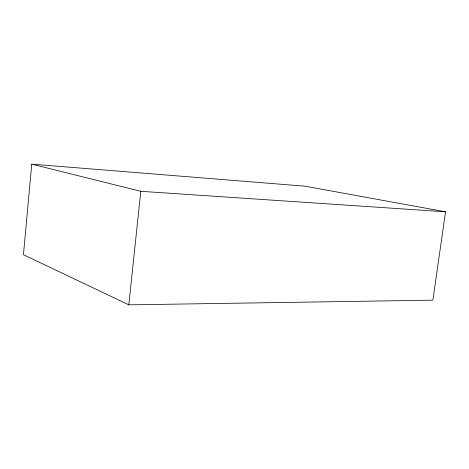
<?xml version="1.0" encoding="UTF-8"?>
<svg xmlns="http://www.w3.org/2000/svg" width="469" height="469" viewBox="0 0 469 469"><rect width="100%" height="100%" fill="white"/><g stroke="black" fill="none" stroke-linecap="round" stroke-linejoin="round"><path stroke-width="0.7" d="M31.734 164.15L23.45 254.72L128.828 304.85L432.875 300.172L445.55 211.806L305.108 186.199L31.734 164.15L140.788 191.305L445.55 211.806M128.828 304.85L140.788 191.305"/></g></svg>
